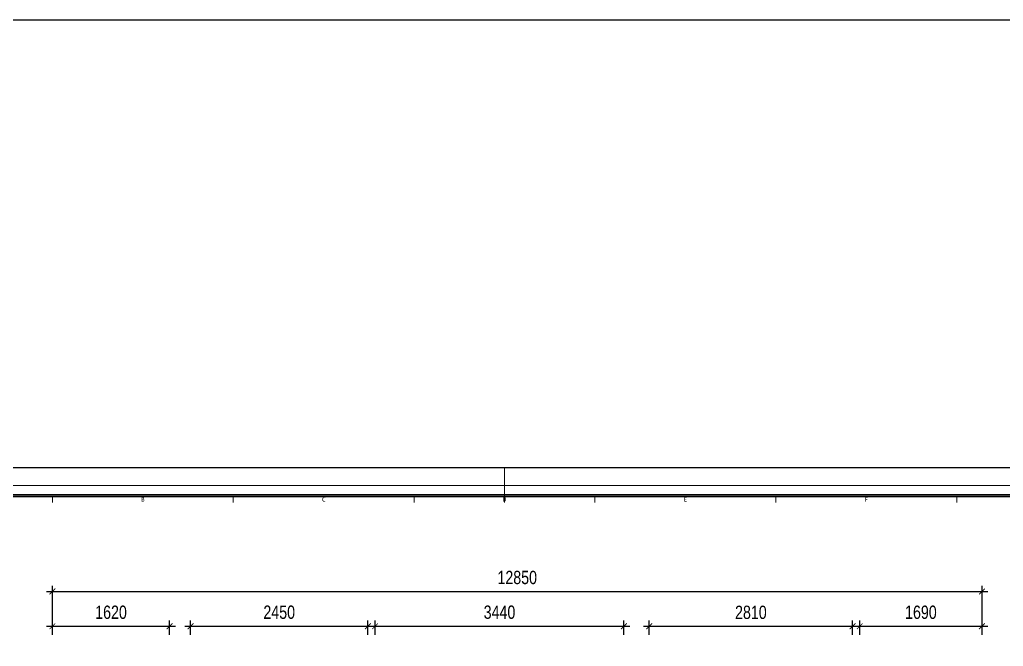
# Model space of a CAD drawing. Header units: millimetres. Extents: x -23568 to 99064, y -162914 to -58422.
# Drawn here: x -12557 to 1041, y -99975 to -91310 of the extents above; entities that cross this region are included whole.
import ezdxf
from ezdxf.enums import TextEntityAlignment as Align

# ---------------------------------------------------------------- set-up
doc = ezdxf.new("R2010")
doc.units = ezdxf.units.MM
doc.header["$LTSCALE"] = 0.01
doc.layers.add('05-3立面标注', color=2, linetype='Continuous')
doc.layers.add('W-图框', color=251, linetype='Continuous')
doc.styles.add('A2图框$0$WMF-黑体0', font='simhei.ttf')
doc.styles.add('英文字体', font='stylu.ttf', dxfattribs={"width": 0.8})
doc.dimstyles.new('t-60', dxfattribs={"dimscale": 80, "dimtxt": 2.3, "dimasz": 1, "dimexe": 1, "dimexo": 1, "dimgap": 0.5, "dimtad": 0, "dimdec": 0, "dimrnd": 5, "dimzin": 0, "dimdsep": 46, "dimtxsty": '英文字体', "dimblk": 'ARCHTICK', "dimcen": 0.09, "dimdle": 1, "dimclrd": 8, "dimclre": 8, "dimclrt": 2, "dimadec": 0, "dimazin": 0, "dimtfac": 1, "dimtdec": 0, "dimtix": 1, "dimtmove": 2, "dimatfit": 2, "dimldrblk": 'DOT', "dimfxl": 0, "dimtvp": 1, "dimtolj": 1, "dimtzin": 0, "dimarcsym": 0})

# ---------------------------------------------------------------- blocks, each defined once
blk = doc.blocks.new('_ArchTick')
at = {"color": 0, "linetype": 'ByBlock', "const_width": 0.15}
blk.add_lwpolyline([(-0.5, -0.5), (0.5, 0.5)], dxfattribs=at)
blk = doc.blocks.new('*D82')
at = {"color": 8, "lineweight": -2, "transparency": 16777216}
for p, q in [((-12104, -99817), (-12104, -99617)), ((-10484, -99817), (-10484, -99617)), ((-12184, -99697), (-10404, -99697))]:
    blk.add_line(p, q, dxfattribs=at)
at = {"layer": 'Defpoints', "color": 0, "transparency": 16777216}
for p in [(-10484, -99697), (-12104, -99897), (-10484, -99897)]:
    blk.add_point(p, dxfattribs=at)
at = {"color": 8, "lineweight": -2, "transparency": 16777216, "xscale": 80, "yscale": 80, "zscale": 80, "rotation": 180}
blk.add_blockref('_ArchTick', (-12104, -99697), dxfattribs=at)
at = {"color": 8, "lineweight": -2, "transparency": 16777216, "xscale": 80, "yscale": 80, "zscale": 80}
blk.add_blockref('_ArchTick', (-10484, -99697), dxfattribs=at)
at = {"color": 2, "transparency": 16777216, "insert": (-11294, -99505), "char_height": 184, "attachment_point": 5, "style": '英文字体'}
blk.add_mtext('\\A1;1620', dxfattribs=at)
blk = doc.blocks.new('_DOT')
at = {"color": 0, "linetype": 'ByBlock'}
blk.add_line((-0.5, 0), (-1, 0), dxfattribs=at)
at = {"color": 0, "linetype": 'ByBlock', "const_width": 0.5}
blk.add_lwpolyline([(-0.25, 0, 1), (0.25, 0, 1)], format="xyb", close=True, dxfattribs=at)
blk = doc.blocks.new('*D83')
at = {"color": 8, "lineweight": -2, "transparency": 16777216}
for p, q in [((-10194, -99817), (-10194, -99617)), ((-7744, -99817), (-7744, -99617)), ((-10274, -99697), (-7664, -99697))]:
    blk.add_line(p, q, dxfattribs=at)
at = {"layer": 'Defpoints', "color": 0, "transparency": 16777216}
for p in [(-7744, -99697), (-10194, -99897), (-7744, -99897)]:
    blk.add_point(p, dxfattribs=at)
at = {"color": 8, "lineweight": -2, "transparency": 16777216, "xscale": 80, "yscale": 80, "zscale": 80, "rotation": 180}
blk.add_blockref('_ArchTick', (-10194, -99697), dxfattribs=at)
at = {"color": 8, "lineweight": -2, "transparency": 16777216, "xscale": 80, "yscale": 80, "zscale": 80}
blk.add_blockref('_ArchTick', (-7744, -99697), dxfattribs=at)
at = {"color": 2, "transparency": 16777216, "insert": (-8969, -99504), "char_height": 184, "attachment_point": 5, "style": '英文字体'}
blk.add_mtext('\\A1;2450', dxfattribs=at)
blk = doc.blocks.new('*D84')
at = {"color": 8, "lineweight": -2, "transparency": 16777216}
for p, q in [((-7644, -99817), (-7644, -99617)), ((-4204, -99817), (-4204, -99617)), ((-7724, -99697), (-4124, -99697))]:
    blk.add_line(p, q, dxfattribs=at)
at = {"layer": 'Defpoints', "color": 0, "transparency": 16777216}
for p in [(-4204, -99697), (-7644, -99897), (-4204, -99897)]:
    blk.add_point(p, dxfattribs=at)
at = {"color": 8, "lineweight": -2, "transparency": 16777216, "xscale": 80, "yscale": 80, "zscale": 80, "rotation": 180}
blk.add_blockref('_ArchTick', (-7644, -99697), dxfattribs=at)
at = {"color": 8, "lineweight": -2, "transparency": 16777216, "xscale": 80, "yscale": 80, "zscale": 80}
blk.add_blockref('_ArchTick', (-4204, -99697), dxfattribs=at)
at = {"color": 2, "transparency": 16777216, "insert": (-5924, -99504), "char_height": 184, "attachment_point": 5, "style": '英文字体'}
blk.add_mtext('\\A1;3440', dxfattribs=at)
blk = doc.blocks.new('*D85')
at = {"color": 8, "lineweight": -2, "transparency": 16777216}
for p, q in [((-3854, -99817), (-3854, -99617)), ((-1044, -99817), (-1044, -99617)), ((-3934, -99697), (-964, -99697))]:
    blk.add_line(p, q, dxfattribs=at)
at = {"layer": 'Defpoints', "color": 0, "transparency": 16777216}
for p in [(-1044, -99697), (-3854, -99897), (-1044, -99897)]:
    blk.add_point(p, dxfattribs=at)
at = {"color": 8, "lineweight": -2, "transparency": 16777216, "xscale": 80, "yscale": 80, "zscale": 80, "rotation": 180}
blk.add_blockref('_ArchTick', (-3854, -99697), dxfattribs=at)
at = {"color": 8, "lineweight": -2, "transparency": 16777216, "xscale": 80, "yscale": 80, "zscale": 80}
blk.add_blockref('_ArchTick', (-1044, -99697), dxfattribs=at)
at = {"color": 2, "transparency": 16777216, "insert": (-2449, -99506), "char_height": 184, "attachment_point": 5, "style": '英文字体'}
blk.add_mtext('\\A1;2810', dxfattribs=at)
blk = doc.blocks.new('*D86')
at = {"color": 8, "lineweight": -2, "transparency": 16777216}
for p, q in [((-944, -99817), (-944, -99617)), ((746, -99817), (746, -99617)), ((-1024, -99697), (826, -99697))]:
    blk.add_line(p, q, dxfattribs=at)
at = {"layer": 'Defpoints', "color": 0, "transparency": 16777216}
for p in [(746, -99697), (-944, -99897), (746, -99897)]:
    blk.add_point(p, dxfattribs=at)
at = {"color": 8, "lineweight": -2, "transparency": 16777216, "xscale": 80, "yscale": 80, "zscale": 80, "rotation": 180}
blk.add_blockref('_ArchTick', (-944, -99697), dxfattribs=at)
at = {"color": 8, "lineweight": -2, "transparency": 16777216, "xscale": 80, "yscale": 80, "zscale": 80}
blk.add_blockref('_ArchTick', (746, -99697), dxfattribs=at)
at = {"color": 2, "transparency": 16777216, "insert": (-99, -99505), "char_height": 184, "attachment_point": 5, "style": '英文字体'}
blk.add_mtext('\\A1;1690', dxfattribs=at)
blk = doc.blocks.new('*D101')
at = {"color": 8, "lineweight": -2, "transparency": 16777216}
for p, q in [((-12184, -99217), (826, -99217)), ((-12104, -99617), (-12104, -99137)), ((746, -99617), (746, -99137))]:
    blk.add_line(p, q, dxfattribs=at)
at = {"layer": 'Defpoints', "color": 0, "transparency": 16777216}
for p in [(746, -99217), (-12104, -99697), (746, -99697)]:
    blk.add_point(p, dxfattribs=at)
at = {"color": 8, "lineweight": -2, "transparency": 16777216, "xscale": 80, "yscale": 80, "zscale": 80, "rotation": 180}
blk.add_blockref('_ArchTick', (-12104, -99217), dxfattribs=at)
at = {"color": 8, "lineweight": -2, "transparency": 16777216, "xscale": 80, "yscale": 80, "zscale": 80}
blk.add_blockref('_ArchTick', (746, -99217), dxfattribs=at)
at = {"color": 2, "transparency": 16777216, "insert": (-5679, -99024), "char_height": 184, "attachment_point": 5, "style": '英文字体'}
blk.add_mtext('\\A1;12850', dxfattribs=at)
blk = doc.blocks.new('ET634563464')
at = {"layer": 'W-图框', "linetype": 'ByBlock'}
h = blk.add_hatch(color=153, dxfattribs=at)
h.paths.add_polyline_path([(85816, 34916), (107555, 34916), (107555, 19319), (85816, 19319)])
h.paths.add_polyline_path([(85843, 34889), (107527, 34889), (107527, 19346), (85843, 19346)], flags=16)
at = {"layer": 'W-图框', "color": 2, "lineweight": 0}
for p, q in [((95563, 35331), (95563, 34795)), ((88649, 34795), (88649, 34889)), ((91415, 34795), (91415, 34889)), ((94180, 34795), (94180, 34889)), ((96946, 34795), (96946, 34889)), ((99712, 34795), (99712, 34889)), ((102478, 34795), (102478, 34889))]:
    blk.add_line(p, q, dxfattribs=at)
at = {"layer": 'W-图框', "color": 151, "linetype": 'ByBlock'}
blk.add_lwpolyline([(84737, 35331), (107970, 35331), (107970, 18904), (84737, 18904)], close=True, dxfattribs=at)
at = {"layer": 'W-图框', "color": 2, "lineweight": 0}
blk.add_lwpolyline([(85013, 35055), (107693, 35055), (107693, 19180), (85013, 19180)], close=True, dxfattribs=at)
at = {"layer": 'W-图框', "color": 153, "linetype": 'ByBlock'}
for points in [[(85816, 34916), (107555, 34916), (107555, 19319), (85816, 19319)], [(85843, 34889), (85843, 19346), (105315, 19346), (105315, 34889)], [(85843, 34889), (107527, 34889), (107527, 19346), (85843, 19346)]]:
    blk.add_lwpolyline(points, close=True, dxfattribs=at)
at = {"layer": 'W-图框', "color": 2, "lineweight": 0, "style": 'A2图框$0$WMF-黑体0'}
for s, p in [('B', (90032, 34843)), ('C', (92798, 34843)), ('D', (95563, 34843)), ('E', (98329, 34843)), ('F', (101095, 34843))]:
    blk.add_text(s, height=70.4, dxfattribs=at).set_placement(p, align=Align.MIDDLE)

msp = doc.modelspace()

# ---------------------------------------------------------------- linework, layer by layer
at = {"color": 153, "lineweight": -3}
msp.add_lwpolyline([(-14639.9, -97901.1), (2945.9, -97901.1), (2945.9, -111949.6), (-14639.9, -111949.6)], close=True, dxfattribs=at)
at = {"layer": '05-3立面标注'}
msp.add_lwpolyline([(-23568.2, -91310.1), (99064, -91310.1), (99064, -136355.5), (-23568.2, -136355.5)], close=True, dxfattribs=at)

# ---------------------------------------------------------------- block references
at = {"xscale": 0.9038816989722264, "yscale": 0.9038816989722264, "zscale": 0.9038816989722264}
msp.add_blockref('ET634563464', (-92232.1, -129436.5), dxfattribs=at)

# ---------------------------------------------------------------- dimensions: what is measured, and where the dimension line sits
for base, p1, p2, picture, middle in [((746.3, -99217.3), (-12103.7, -99697.3), (746.3, -99697.3), '*D101', (-5678.7, -99024)), ((-10483.7, -99697.3), (-12103.7, -99897.3), (-10483.7, -99897.3), '*D82', (-11293.7, -99505.1)), ((-7743.7, -99697.3), (-10193.7, -99897.3), (-7743.7, -99897.3), '*D83', (-8968.7, -99503.7)), ((-4203.7, -99697.3), (-7643.7, -99897.3), (-4203.7, -99897.3), '*D84', (-5923.7, -99503.7)), ((-1043.7, -99697.3), (-3853.7, -99897.3), (-1043.7, -99897.3), '*D85', (-2448.7, -99505.6)), ((746.3, -99697.3), (-943.7, -99897.3), (746.3, -99897.3), '*D86', (-98.7, -99505.1))]:
    dim = msp.add_linear_dim(base=base, p1=p1, p2=p2, dimstyle='t-60')
    dim.commit()
    dim.dimension.update_dxf_attribs({"geometry": picture, "text_midpoint": middle})

doc.saveas('drawing.dxf')
